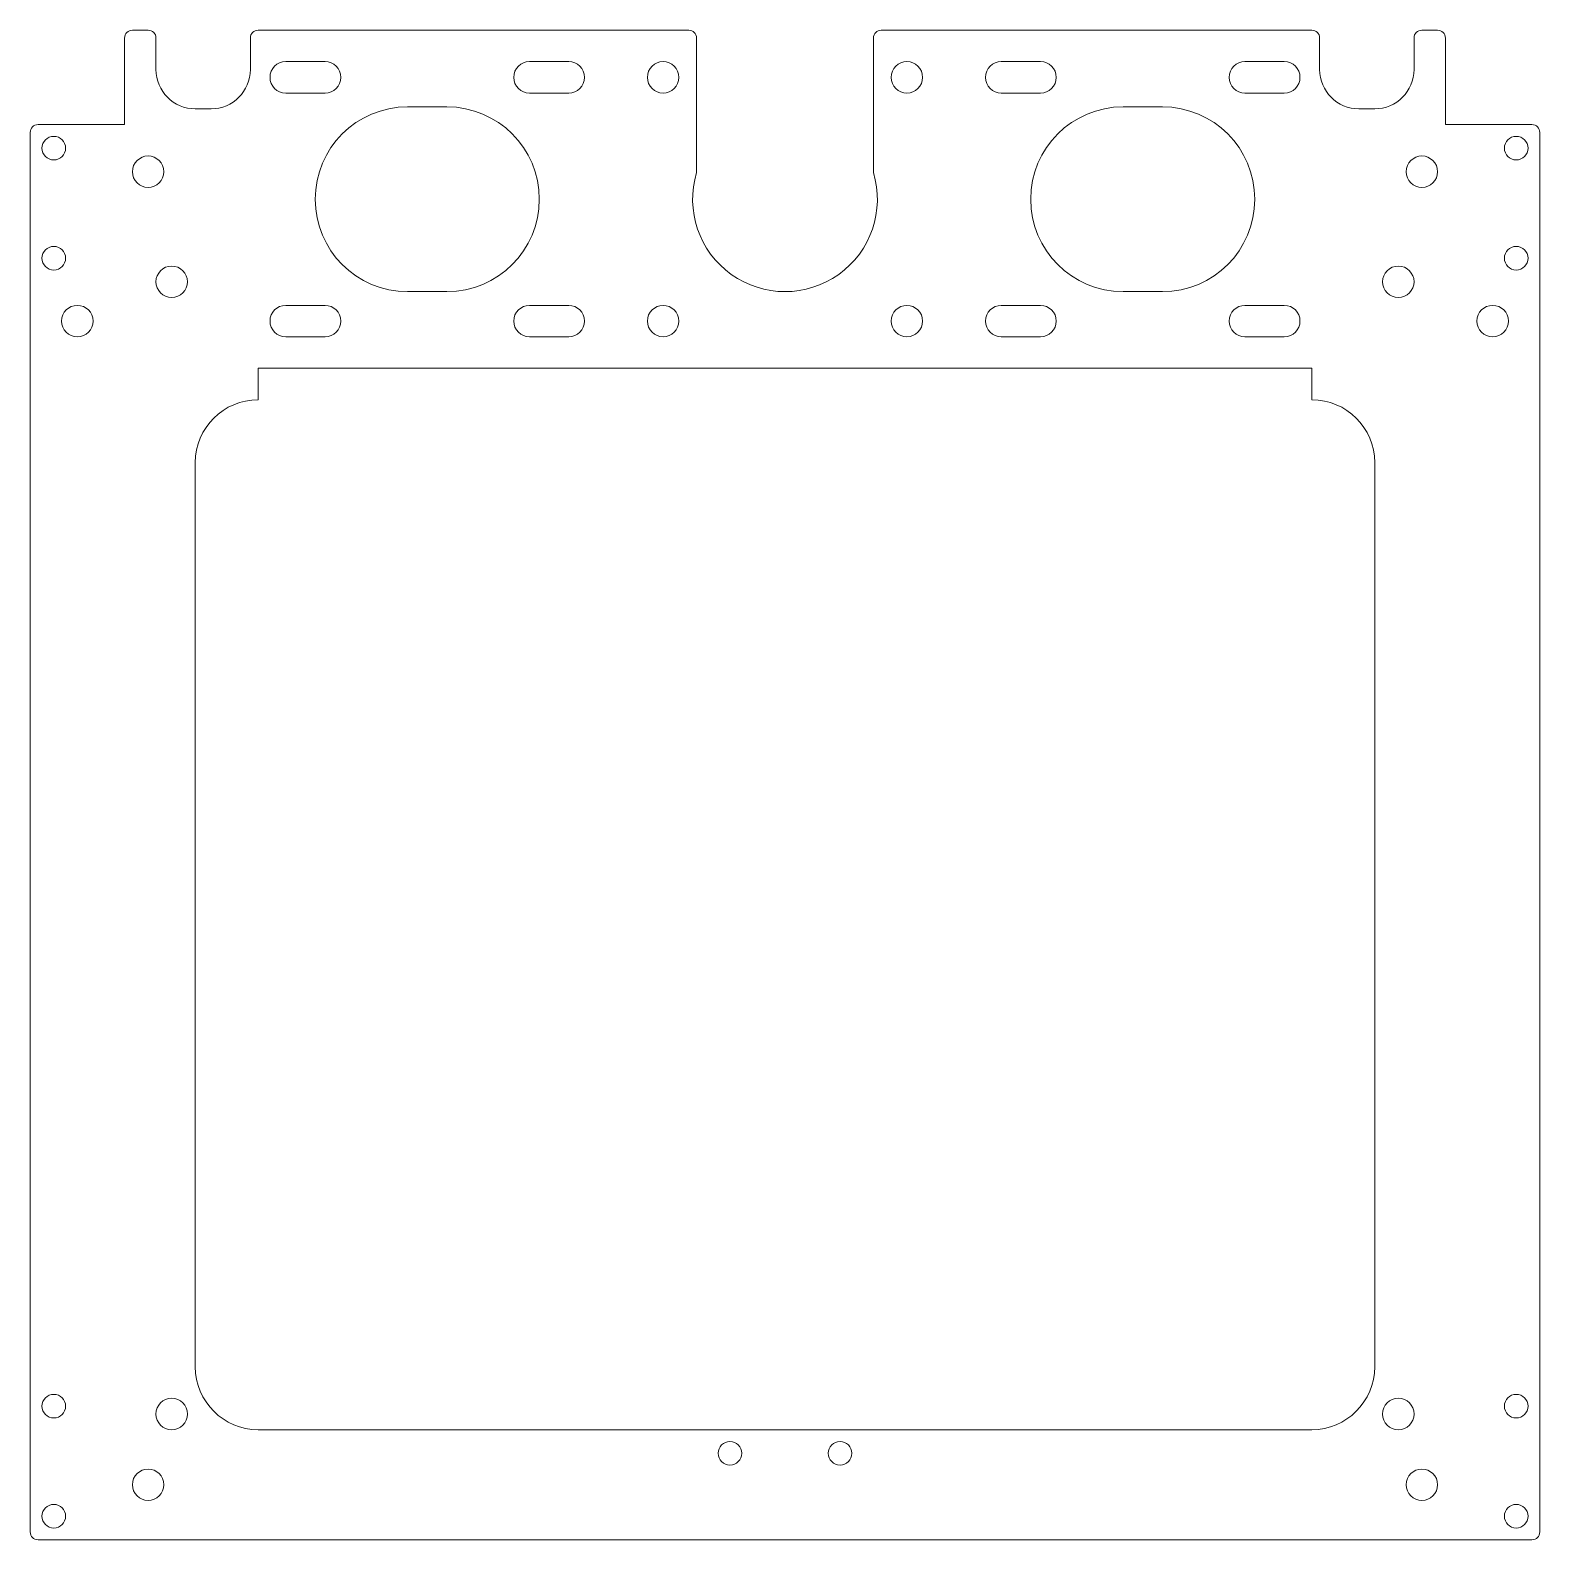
# Model space of a CAD drawing. Header units: millimetres. Extents: x -96 to 96, y -82 to 110.
import ezdxf

# ---------------------------------------------------------------- set-up
doc = ezdxf.new("R2010")
doc.units = ezdxf.units.MM

msp = doc.modelspace()

# ---------------------------------------------------------------- linework, layer by layer
at = {"color": 7, "linetype": 'Continuous', "lineweight": 15}
for p, q in [((-84, 109.5), (-84, 98.5)), ((-81, 110.5), (-83, 110.5)), ((-80, 109.5), (-80, 105.5)), ((-68, 105.5), (-68, 109.5)), ((-12.25, 110.5), (-67, 110.5)), ((-11.25, 109.5), (-11.25, 92.39)), ((11.25, 92.39), (11.25, 109.5)), ((67, 110.5), (12.25, 110.5)), ((68, 109.5), (68, 105.5)), ((80, 105.5), (80, 109.5)), ((83, 110.5), (81, 110.5)), ((84, 98.5), (84, 109.5)), ((-58.5, 106.5), (-63.5, 106.5)), ((-27.5, 106.5), (-32.5, 106.5)), ((32.5, 106.5), (27.5, 106.5)), ((63.5, 106.5), (58.5, 106.5)), ((-63.5, 102.5), (-58.5, 102.5)), ((-32.5, 102.5), (-27.5, 102.5)), ((27.5, 102.5), (32.5, 102.5)), ((58.5, 102.5), (63.5, 102.5)), ((-75, 100.5), (-73, 100.5)), ((-43, 100.75), (-48, 100.75)), ((48, 100.75), (43, 100.75)), ((73, 100.5), (75, 100.5)), ((-84, 98.5), (-95, 98.5)), ((95, 98.5), (84, 98.5)), ((-96, 97.5), (-96, -80.5)), ((96, -80.5), (96, 97.5)), ((-48, 77.25), (-43, 77.25)), ((43, 77.25), (48, 77.25)), ((-58.5, 75.5), (-63.5, 75.5)), ((-27.5, 75.5), (-32.5, 75.5)), ((32.5, 75.5), (27.5, 75.5)), ((63.5, 75.5), (58.5, 75.5)), ((-63.5, 71.5), (-58.5, 71.5)), ((-32.5, 71.5), (-27.5, 71.5)), ((27.5, 71.5), (32.5, 71.5)), ((58.5, 71.5), (63.5, 71.5)), ((-67, 67.5), (-67, 63.5)), ((67, 67.5), (-67, 67.5)), ((67, 63.5), (67, 67.5)), ((-75, 55.5), (-75, -59.5)), ((75, -59.5), (75, 55.5)), ((-67, -67.5), (67, -67.5)), ((-95, -81.5), (95, -81.5))]:
    msp.add_line(p, q, dxfattribs=at)
for centre, radius in [((-15.5, 104.5), 2), ((15.5, 104.5), 2), ((-93, 95.5), 1.5), ((93, 95.5), 1.5), ((-81, 92.5), 2), ((81, 92.5), 2), ((-93, 81.5), 1.5), ((93, 81.5), 1.5), ((-78, 78.5), 2), ((78, 78.5), 2), ((-90, 73.5), 2), ((-15.5, 73.5), 2), ((15.5, 73.5), 2), ((90, 73.5), 2), ((-93, -64.5), 1.5), ((93, -64.5), 1.5), ((-78, -65.5), 2), ((78, -65.5), 2), ((-7, -70.5), 1.5), ((7, -70.5), 1.5), ((-81, -74.5), 2), ((81, -74.5), 2), ((-93, -78.5), 1.5), ((93, -78.5), 1.5)]:
    msp.add_circle(centre, radius, dxfattribs=at)
for centre, radius, start, end in [((-83, 109.5), 1, 90, 180), ((-81, 109.5), 1, 0, 90), ((-67, 109.5), 1, 90, 180), ((-12.25, 109.5), 1, 0, 90), ((12.25, 109.5), 1, 90, 180), ((67, 109.5), 1, 0, 90), ((81, 109.5), 1, 90, 180), ((83, 109.5), 1, 0, 90), ((-63.5, 104.5), 2, 90, 270), ((-58.5, 104.5), 2, 270, 90), ((-32.5, 104.5), 2, 90, 270), ((-27.5, 104.5), 2, 270, 90), ((27.5, 104.5), 2, 90, 270), ((32.5, 104.5), 2, 270, 90), ((58.5, 104.5), 2, 90, 270), ((63.5, 104.5), 2, 270, 90), ((-75, 105.5), 5, 180, 270), ((-73, 105.5), 5, 270, 0), ((73, 105.5), 5, 180, 270), ((75, 105.5), 5, 270, 0), ((-48, 89), 11.75, 90, 270), ((-43, 89), 11.75, 270, 90), ((43, 89), 11.75, 90, 270), ((48, 89), 11.75, 270, 90), ((-95, 97.5), 1, 90, 180), ((95, 97.5), 1, 360, 90), ((0, 89), 11.75, 163.2253, 16.7747), ((-63.5, 73.5), 2, 90, 270), ((-58.5, 73.5), 2, 270, 90), ((-32.5, 73.5), 2, 90, 270), ((-27.5, 73.5), 2, 270, 90), ((27.5, 73.5), 2, 90, 270), ((32.5, 73.5), 2, 270, 90), ((58.5, 73.5), 2, 90, 270), ((63.5, 73.5), 2, 270, 90), ((-67, 55.5), 8, 90, 180), ((67, 55.5), 8, 0, 90), ((-67, -59.5), 8, 180, 270), ((67, -59.5), 8, 270, 0), ((-95, -80.5), 1, 180, 270), ((95, -80.5), 1, 270, 0)]:
    msp.add_arc(centre, radius, start, end, dxfattribs=at)

doc.saveas('drawing.dxf')
